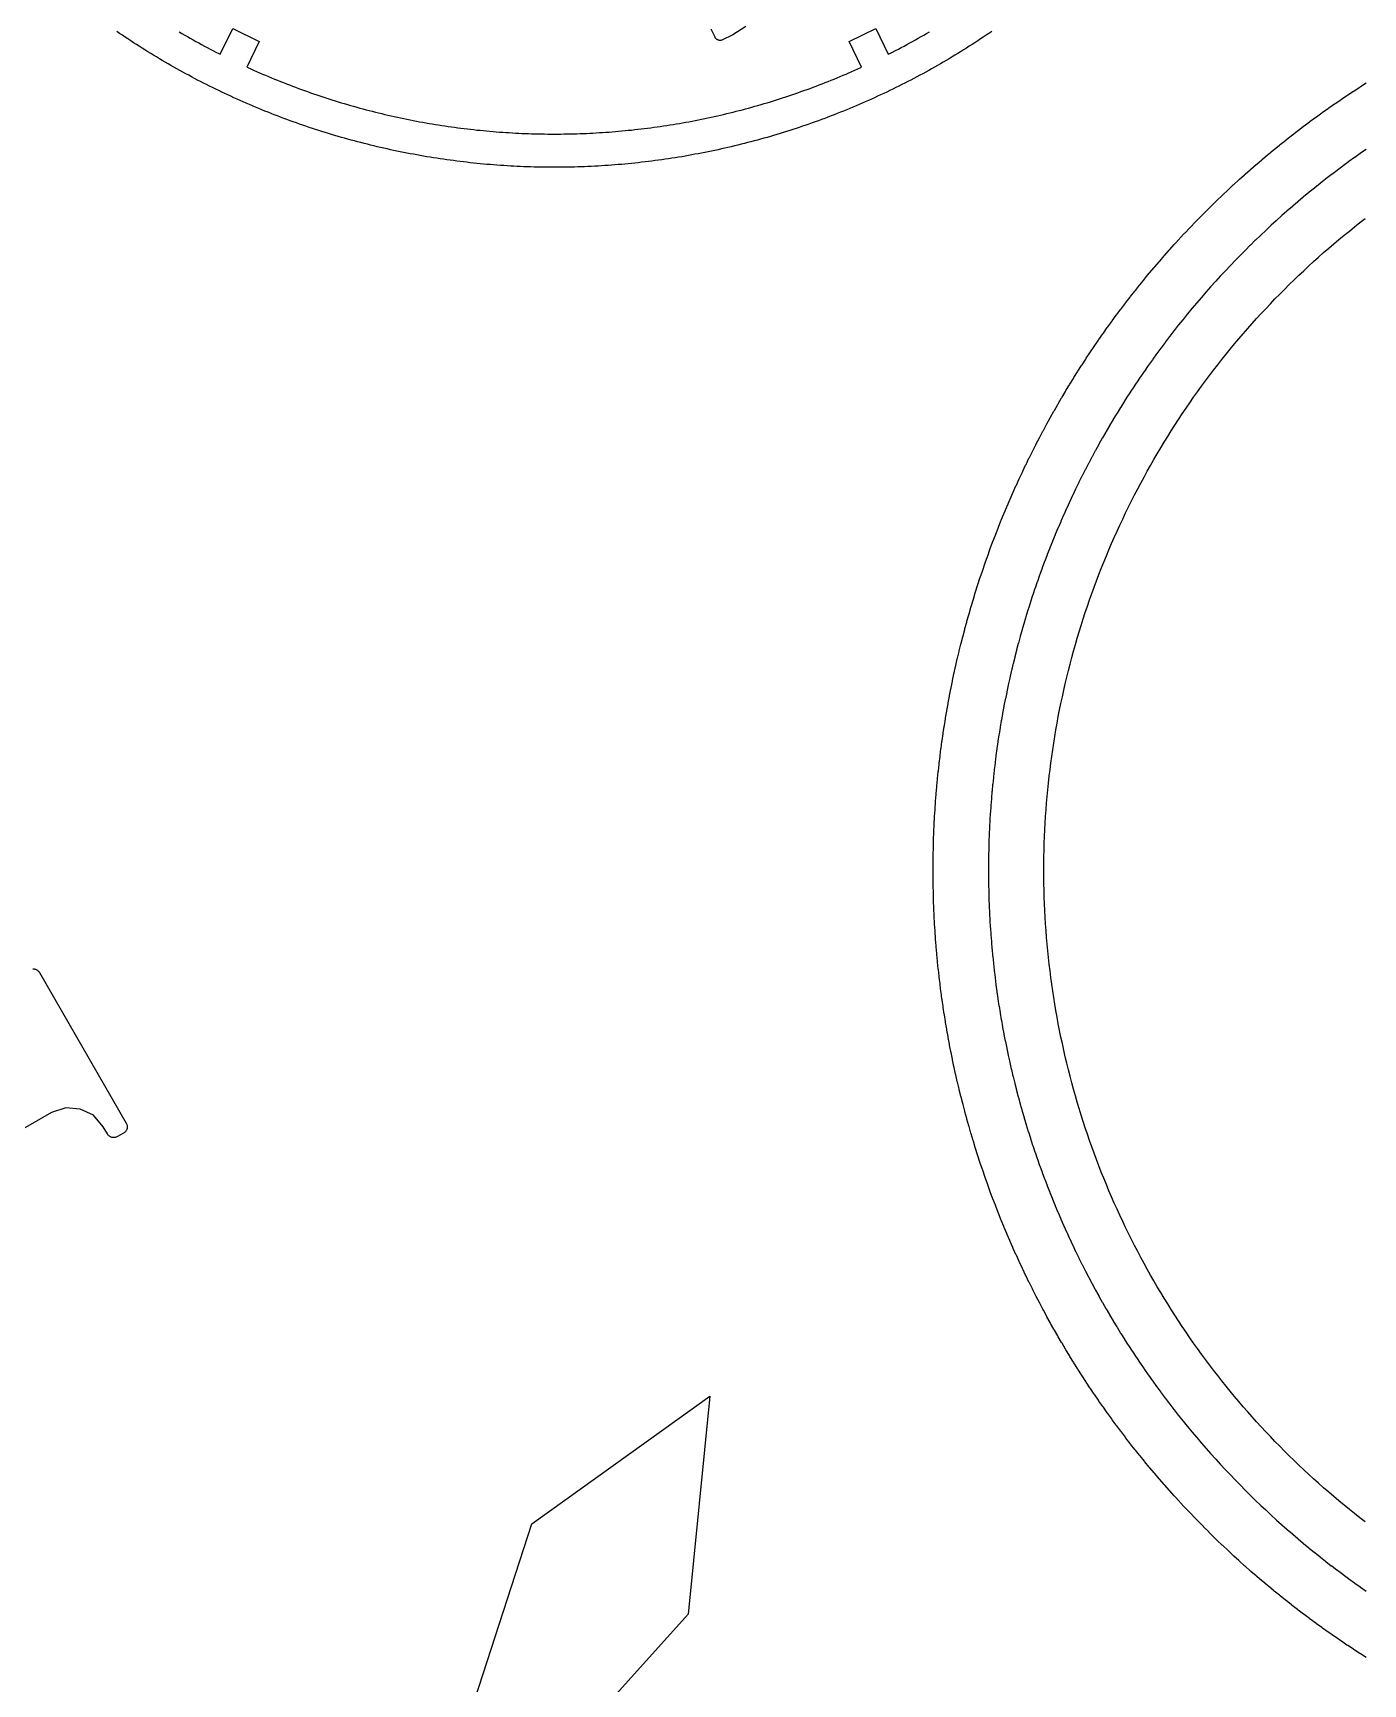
# Model space of a CAD drawing. Header units: millimetres. Extents: x -17.8 to 17.8, y -17.8 to 17.8.
# Drawn here: x -9.93 to -2.72, y -12.4 to -3.46 of the extents above; entities that cross this region are included whole.
import ezdxf

# ---------------------------------------------------------------- set-up
doc = ezdxf.new("R2010")
doc.units = ezdxf.units.MM
doc.layers.add('ALTIN', color=2, linetype='Continuous')
doc.layers.add('KESIM', color=1, linetype='Continuous')

msp = doc.modelspace()

# ---------------------------------------------------------------- linework, layer by layer
at = {"layer": 'ALTIN'}
for points in [[(-4.7324, -3.4481), (-4.7474, -3.4585), (-4.7625, -3.4687), (-4.7777, -3.4789), (-4.7929, -3.489), (-4.8081, -3.499), (-4.8234, -3.509), (-4.8388, -3.5189), (-4.8541, -3.5287), (-4.8696, -3.5385), (-4.885, -3.5482), (-4.9005, -3.5579), (-4.9161, -3.5674), (-4.9317, -3.577), (-4.9473, -3.5864), (-4.9629, -3.5958), (-4.9787, -3.6051), (-4.9944, -3.6143), (-5.0102, -3.6235), (-5.026, -3.6325), (-5.0419, -3.6416), (-5.0578, -3.6505), (-5.0738, -3.6594), (-5.0897, -3.6682), (-5.1058, -3.677), (-5.1218, -3.6856), (-5.1379, -3.6943), (-5.1541, -3.7028), (-5.1702, -3.7113), (-5.1865, -3.7196), (-5.2027, -3.728), (-5.219, -3.7362), (-5.2353, -3.7444), (-5.2517, -3.7525), (-5.2681, -3.7606), (-5.2845, -3.7685), (-5.3009, -3.7764), (-5.3174, -3.7842), (-5.334, -3.792), (-5.3505, -3.7997), (-5.3671, -3.8073), (-5.3838, -3.8148), (-5.4004, -3.8223), (-5.4171, -3.8297), (-5.4338, -3.837), (-5.4506, -3.8442), (-5.4674, -3.8514), (-5.4842, -3.8585), (-5.5011, -3.8655), (-5.5179, -3.8725), (-5.5348, -3.8793), (-5.5518, -3.8861), (-5.5688, -3.8929), (-5.5858, -3.8995), (-5.6028, -3.9061), (-5.6198, -3.9126), (-5.6369, -3.919), (-5.654, -3.9254), (-5.6712, -3.9317), (-5.6884, -3.9379), (-5.7056, -3.944), (-5.7228, -3.9501), (-5.74, -3.956), (-5.7573, -3.962), (-5.7746, -3.9678), (-5.7919, -3.9735), (-5.8093, -3.9792), (-5.8266, -3.9848), (-5.844, -3.9904), (-5.8615, -3.9958), (-5.8789, -4.0012), (-5.8964, -4.0065), (-5.9139, -4.0117), (-5.9314, -4.0168), (-5.9489, -4.0219), (-5.9665, -4.0269), (-5.9841, -4.0318), (-6.0017, -4.0367), (-6.0193, -4.0414), (-6.0369, -4.0461), (-6.0546, -4.0507), (-6.0723, -4.0553), (-6.09, -4.0597), (-6.1077, -4.0641), (-6.1255, -4.0684), (-6.1432, -4.0726), (-6.161, -4.0768), (-6.1788, -4.0808), (-6.1966, -4.0848), (-6.2144, -4.0887), (-6.2323, -4.0926), (-6.2502, -4.0963), (-6.268, -4.1), (-6.2859, -4.1036), (-6.3039, -4.1071), (-6.3218, -4.1106), (-6.3397, -4.1139), (-6.3577, -4.1172), (-6.3757, -4.1204), (-6.3936, -4.1236), (-6.4116, -4.1266), (-6.4297, -4.1296), (-6.4477, -4.1325), (-6.4657, -4.1353), (-6.4838, -4.138), (-6.5018, -4.1407), (-6.5199, -4.1433), (-6.538, -4.1458), (-6.5561, -4.1482), (-6.5742, -4.1505), (-6.5923, -4.1528), (-6.6104, -4.155), (-6.6286, -4.1571), (-6.6467, -4.1591), (-6.6649, -4.1611), (-6.683, -4.1629), (-6.7012, -4.1647), (-6.7194, -4.1664), (-6.7375, -4.1681), (-6.7557, -4.1696), (-6.7739, -4.1711), (-6.7921, -4.1725), (-6.8103, -4.1738), (-6.8286, -4.175), (-6.8468, -4.1762), (-6.865, -4.1773), (-6.8832, -4.1783), (-6.9015, -4.1792), (-6.9197, -4.18), (-6.9379, -4.1808), (-6.9562, -4.1815), (-6.9744, -4.182), (-6.9927, -4.1826), (-7.0109, -4.183), (-7.0292, -4.1834), (-7.0474, -4.1836), (-7.0657, -4.1838), (-7.0839, -4.184), (-7.1022, -4.184), (-7.1205, -4.184), (-7.1387, -4.1838), (-7.157, -4.1836), (-7.1752, -4.1834), (-7.1935, -4.183), (-7.2117, -4.1826), (-7.23, -4.182), (-7.2482, -4.1815), (-7.2665, -4.1808), (-7.2847, -4.18), (-7.3029, -4.1792), (-7.3212, -4.1783), (-7.3394, -4.1773), (-7.3576, -4.1762), (-7.3758, -4.175), (-7.3941, -4.1738), (-7.4123, -4.1725), (-7.4305, -4.1711), (-7.4487, -4.1696), (-7.4669, -4.1681), (-7.485, -4.1664), (-7.5032, -4.1647), (-7.5214, -4.1629), (-7.5395, -4.1611), (-7.5577, -4.1591), (-7.5758, -4.1571), (-7.594, -4.155), (-7.6121, -4.1528), (-7.6302, -4.1505), (-7.6483, -4.1482), (-7.6664, -4.1458), (-7.6845, -4.1433), (-7.7026, -4.1407), (-7.7206, -4.138), (-7.7387, -4.1353), (-7.7567, -4.1325), (-7.7747, -4.1296), (-7.7928, -4.1266), (-7.8108, -4.1236), (-7.8287, -4.1204), (-7.8467, -4.1172), (-7.8647, -4.1139), (-7.8826, -4.1106), (-7.9005, -4.1071), (-7.9185, -4.1036), (-7.9364, -4.1), (-7.9542, -4.0963), (-7.9721, -4.0926), (-7.99, -4.0887), (-8.0078, -4.0848), (-8.0256, -4.0808), (-8.0434, -4.0768), (-8.0612, -4.0726), (-8.0789, -4.0684), (-8.0967, -4.0641), (-8.1144, -4.0597), (-8.1321, -4.0553), (-8.1498, -4.0507), (-8.1675, -4.0461), (-8.1851, -4.0414), (-8.2027, -4.0367), (-8.2203, -4.0318), (-8.2379, -4.0269), (-8.2555, -4.0219), (-8.273, -4.0168), (-8.2905, -4.0117), (-8.308, -4.0065), (-8.3255, -4.0012), (-8.3429, -3.9958), (-8.3604, -3.9904), (-8.3778, -3.9848), (-8.3951, -3.9792), (-8.4125, -3.9735), (-8.4298, -3.9678), (-8.4471, -3.962), (-8.4644, -3.956), (-8.4816, -3.9501), (-8.4988, -3.944), (-8.516, -3.9379), (-8.5332, -3.9317), (-8.5504, -3.9254), (-8.5675, -3.919), (-8.5846, -3.9126), (-8.6016, -3.9061), (-8.6186, -3.8995), (-8.6356, -3.8929), (-8.6526, -3.8861), (-8.6696, -3.8793), (-8.6865, -3.8725), (-8.7033, -3.8655), (-8.7202, -3.8585), (-8.737, -3.8514), (-8.7538, -3.8442), (-8.7706, -3.837), (-8.7873, -3.8297), (-8.804, -3.8223), (-8.8206, -3.8148), (-8.8373, -3.8073), (-8.8539, -3.7997), (-8.8704, -3.792), (-8.887, -3.7842), (-8.9035, -3.7764), (-8.9199, -3.7685), (-8.9363, -3.7606), (-8.9527, -3.7525), (-8.9691, -3.7444), (-8.9854, -3.7362), (-9.0017, -3.728), (-9.0179, -3.7196), (-9.0342, -3.7113), (-9.0503, -3.7028), (-9.0665, -3.6943), (-9.0826, -3.6856), (-9.0986, -3.677), (-9.1147, -3.6682), (-9.1306, -3.6594), (-9.1466, -3.6505), (-9.1625, -3.6416), (-9.1784, -3.6325), (-9.1942, -3.6235), (-9.21, -3.6143), (-9.2257, -3.6051), (-9.2415, -3.5958), (-9.2571, -3.5864), (-9.2727, -3.577), (-9.2883, -3.5674), (-9.3039, -3.5579), (-9.3194, -3.5482), (-9.3348, -3.5385), (-9.3503, -3.5287), (-9.3656, -3.5189), (-9.381, -3.509), (-9.3963, -3.499), (-9.4115, -3.489), (-9.4267, -3.4789), (-9.4419, -3.4687), (-9.457, -3.4585), (-9.472, -3.4481)], [(-9.1344, -3.45), (-9.1193, -3.4588), (-9.1042, -3.4676), (-9.0891, -3.4763), (-9.0739, -3.4849), (-9.0586, -3.4935), (-9.0434, -3.502), (-9.0281, -3.5104), (-9.0127, -3.5188), (-8.9974, -3.5271), (-8.982, -3.5353), (-8.9665, -3.5435), (-8.951, -3.5516), (-8.9355, -3.5596), (-8.92, -3.5676), (-8.9112, -3.572), (-8.844, -3.4325), (-8.6999, -3.502), (-8.767, -3.6415), (-8.7626, -3.6435), (-8.7467, -3.6507), (-8.7308, -3.6578), (-8.7148, -3.6649), (-8.6988, -3.6719), (-8.6828, -3.6788), (-8.6667, -3.6857), (-8.6506, -3.6925), (-8.6345, -3.6992), (-8.6183, -3.7059), (-8.6021, -3.7124), (-8.5859, -3.719), (-8.5697, -3.7254), (-8.5534, -3.7318), (-8.5371, -3.7381), (-8.5208, -3.7443), (-8.5044, -3.7504), (-8.4881, -3.7565), (-8.4716, -3.7625), (-8.4552, -3.7685), (-8.4388, -3.7743), (-8.4223, -3.7801), (-8.4058, -3.7859), (-8.3892, -3.7915), (-8.3727, -3.7971), (-8.3561, -3.8026), (-8.3395, -3.808), (-8.3229, -3.8134), (-8.3062, -3.8187), (-8.2896, -3.8239), (-8.2729, -3.829), (-8.2561, -3.8341), (-8.2394, -3.8391), (-8.2226, -3.844), (-8.2059, -3.8489), (-8.189, -3.8537), (-8.1722, -3.8584), (-8.1554, -3.863), (-8.1385, -3.8676), (-8.1216, -3.8721), (-8.1047, -3.8765), (-8.0878, -3.8808), (-8.0709, -3.8851), (-8.0539, -3.8893), (-8.0369, -3.8934), (-8.0199, -3.8974), (-8.0029, -3.9014), (-7.9859, -3.9053), (-7.9688, -3.9091), (-7.9518, -3.9128), (-7.9347, -3.9165), (-7.9176, -3.9201), (-7.9005, -3.9236), (-7.8833, -3.9271), (-7.8662, -3.9304), (-7.849, -3.9337), (-7.8319, -3.937), (-7.8147, -3.9401), (-7.7975, -3.9432), (-7.7803, -3.9462), (-7.7631, -3.9491), (-7.7458, -3.9519), (-7.7286, -3.9547), (-7.7113, -3.9574), (-7.694, -3.96), (-7.6767, -3.9626), (-7.6594, -3.965), (-7.6421, -3.9674), (-7.6248, -3.9697), (-7.6075, -3.972), (-7.5902, -3.9742), (-7.5728, -3.9762), (-7.5555, -3.9783), (-7.5381, -3.9802), (-7.5207, -3.9821), (-7.5034, -3.9839), (-7.486, -3.9856), (-7.4686, -3.9872), (-7.4512, -3.9888), (-7.4338, -3.9902), (-7.4164, -3.9917), (-7.3989, -3.993), (-7.3815, -3.9942), (-7.3641, -3.9954), (-7.3466, -3.9965), (-7.3292, -3.9976), (-7.3118, -3.9985), (-7.2943, -3.9994), (-7.2769, -4.0002), (-7.2594, -4.0009), (-7.2419, -4.0016), (-7.2245, -4.0021), (-7.207, -4.0026), (-7.1895, -4.003), (-7.1721, -4.0034), (-7.1546, -4.0037), (-7.1371, -4.0038), (-7.1197, -4.004), (-7.1022, -4.004), (-7.0847, -4.004), (-7.0673, -4.0038), (-7.0498, -4.0037), (-7.0323, -4.0034), (-7.0149, -4.003), (-6.9974, -4.0026), (-6.9799, -4.0021), (-6.9625, -4.0016), (-6.945, -4.0009), (-6.9275, -4.0002), (-6.9101, -3.9994), (-6.8926, -3.9985), (-6.8752, -3.9976), (-6.8578, -3.9965), (-6.8403, -3.9954), (-6.8229, -3.9942), (-6.8055, -3.993), (-6.788, -3.9917), (-6.7706, -3.9902), (-6.7532, -3.9888), (-6.7358, -3.9872), (-6.7184, -3.9856), (-6.701, -3.9839), (-6.6837, -3.9821), (-6.6663, -3.9802), (-6.6489, -3.9783), (-6.6316, -3.9762), (-6.6142, -3.9742), (-6.5969, -3.972), (-6.5796, -3.9697), (-6.5623, -3.9674), (-6.545, -3.965), (-6.5277, -3.9626), (-6.5104, -3.96), (-6.4931, -3.9574), (-6.4758, -3.9547), (-6.4586, -3.9519), (-6.4413, -3.9491), (-6.4241, -3.9462), (-6.4069, -3.9432), (-6.3897, -3.9401), (-6.3725, -3.937), (-6.3554, -3.9337), (-6.3382, -3.9304), (-6.3211, -3.9271), (-6.3039, -3.9236), (-6.2868, -3.9201), (-6.2697, -3.9165), (-6.2526, -3.9128), (-6.2356, -3.9091), (-6.2185, -3.9053), (-6.2015, -3.9014), (-6.1845, -3.8974), (-6.1675, -3.8934), (-6.1505, -3.8893), (-6.1335, -3.8851), (-6.1166, -3.8808), (-6.0997, -3.8765), (-6.0828, -3.8721), (-6.0659, -3.8676), (-6.049, -3.863), (-6.0322, -3.8584), (-6.0154, -3.8537), (-5.9985, -3.8489), (-5.9818, -3.844), (-5.965, -3.8391), (-5.9483, -3.8341), (-5.9315, -3.829), (-5.9148, -3.8239), (-5.8982, -3.8187), (-5.8815, -3.8134), (-5.8649, -3.808), (-5.8483, -3.8026), (-5.8317, -3.7971), (-5.8152, -3.7915), (-5.7986, -3.7859), (-5.7821, -3.7801), (-5.7656, -3.7743), (-5.7492, -3.7685), (-5.7328, -3.7625), (-5.7163, -3.7565), (-5.7, -3.7504), (-5.6836, -3.7443), (-5.6673, -3.7381), (-5.651, -3.7318), (-5.6347, -3.7254), (-5.6185, -3.719), (-5.6023, -3.7124), (-5.5861, -3.7059), (-5.5699, -3.6992), (-5.5538, -3.6925), (-5.5377, -3.6857), (-5.5216, -3.6788), (-5.5056, -3.6719), (-5.4896, -3.6649), (-5.4736, -3.6578), (-5.4577, -3.6507), (-5.4418, -3.6435), (-5.4374, -3.6415), (-5.5045, -3.502), (-5.3604, -3.4325), (-5.2932, -3.572), (-5.2844, -3.5676), (-5.2689, -3.5596), (-5.2534, -3.5516), (-5.2379, -3.5435), (-5.2224, -3.5353), (-5.207, -3.5271), (-5.1917, -3.5188), (-5.1763, -3.5104), (-5.161, -3.502), (-5.1458, -3.4935), (-5.1305, -3.4849), (-5.1153, -3.4763), (-5.1002, -3.4676), (-5.0851, -3.4588), (-5.07, -3.45)], [(-6.0639, -3.4206), (-6.1355, -3.4667), (-6.1388, -3.4685), (-6.1912, -3.4938), (-6.1939, -3.4949), (-6.1967, -3.4958), (-6.1996, -3.4964), (-6.2025, -3.4967), (-6.2055, -3.4967), (-6.2084, -3.4964), (-6.2113, -3.4959), (-6.2141, -3.4951), (-6.2168, -3.4939), (-6.2194, -3.4926), (-6.2219, -3.491), (-6.2242, -3.4891), (-6.2263, -3.487), (-6.2282, -3.4848), (-6.2298, -3.4823), (-6.2312, -3.4798), (-6.2527, -3.4351)], [(-2.7038, -12.2574), (-2.7345, -12.2378), (-2.7386, -12.2351), (-2.7691, -12.2153), (-2.7732, -12.2126), (-2.8036, -12.1925), (-2.8077, -12.1898), (-2.8379, -12.1694), (-2.8419, -12.1666), (-2.8719, -12.146), (-2.876, -12.1433), (-2.9058, -12.1224), (-2.9098, -12.1196), (-2.9395, -12.0985), (-2.9435, -12.0956), (-2.973, -12.0743), (-2.977, -12.0714), (-3.0063, -12.0499), (-3.0102, -12.0469), (-3.0394, -12.0251), (-3.0433, -12.0222), (-3.0723, -12.0001), (-3.0762, -11.9971), (-3.105, -11.9749), (-3.1089, -11.9718), (-3.1375, -11.9493), (-3.1413, -11.9463), (-3.1697, -11.9235), (-3.1735, -11.9204), (-3.2018, -11.8975), (-3.2056, -11.8943), (-3.2336, -11.8711), (-3.2374, -11.868), (-3.2653, -11.8445), (-3.269, -11.8414), (-3.2967, -11.8177), (-3.3004, -11.8145), (-3.3278, -11.7906), (-3.3315, -11.7874), (-3.3588, -11.7633), (-3.3625, -11.76), (-3.3896, -11.7356), (-3.3932, -11.7324), (-3.4201, -11.7078), (-3.4237, -11.7045), (-3.4503, -11.6797), (-3.4539, -11.6763), (-3.4804, -11.6513), (-3.484, -11.648), (-3.5102, -11.6227), (-3.5137, -11.6193), (-3.5398, -11.5939), (-3.5433, -11.5905), (-3.5692, -11.5648), (-3.5726, -11.5614), (-3.5983, -11.5355), (-3.6017, -11.532), (-3.6271, -11.5059), (-3.6305, -11.5024), (-3.6558, -11.4762), (-3.6591, -11.4726), (-3.6841, -11.4461), (-3.6875, -11.4425), (-3.7123, -11.4159), (-3.7156, -11.4123), (-3.7402, -11.3854), (-3.7434, -11.3818), (-3.7678, -11.3547), (-3.7711, -11.351), (-3.7952, -11.3237), (-3.7984, -11.32), (-3.8223, -11.2926), (-3.8255, -11.2889), (-3.8492, -11.2612), (-3.8523, -11.2575), (-3.8758, -11.2296), (-3.8789, -11.2258), (-3.9021, -11.1978), (-3.9053, -11.194), (-3.9282, -11.1657), (-3.9313, -11.1619), (-3.9541, -11.1335), (-3.9571, -11.1297), (-3.9796, -11.1011), (-3.9827, -11.0972), (-4.0049, -11.0684), (-4.0079, -11.0645), (-4.03, -11.0355), (-4.0329, -11.0316), (-4.0547, -11.0024), (-4.0577, -10.9985), (-4.0792, -10.9692), (-4.0821, -10.9652), (-4.1034, -10.9357), (-4.1063, -10.9317), (-4.1274, -10.902), (-4.1302, -10.898), (-4.1511, -10.8682), (-4.1538, -10.8641), (-4.1744, -10.8341), (-4.1772, -10.8301), (-4.1976, -10.7999), (-4.2003, -10.7958), (-4.2204, -10.7654), (-4.2231, -10.7613), (-4.2429, -10.7308), (-4.2456, -10.7267), (-4.2652, -10.696), (-4.2678, -10.6919), (-4.2872, -10.661), (-4.2898, -10.6569), (-4.3089, -10.6259), (-4.3114, -10.6217), (-4.3303, -10.5905), (-4.3328, -10.5863), (-4.3514, -10.555), (-4.3539, -10.5508), (-4.3722, -10.5193), (-4.3747, -10.5151), (-4.3927, -10.4835), (-4.3951, -10.4792), (-4.413, -10.4474), (-4.4153, -10.4432), (-4.4329, -10.4113), (-4.4352, -10.407), (-4.4525, -10.3749), (-4.4549, -10.3706), (-4.4719, -10.3384), (-4.4742, -10.3341), (-4.4909, -10.3017), (-4.4932, -10.2974), (-4.5097, -10.2649), (-4.5119, -10.2605), (-4.5281, -10.228), (-4.5303, -10.2236), (-4.5463, -10.1908), (-4.5484, -10.1864), (-4.5641, -10.1536), (-4.5662, -10.1491), (-4.5816, -10.1162), (-4.5837, -10.1117), (-4.5988, -10.0786), (-4.6009, -10.0741), (-4.6158, -10.0409), (-4.6177, -10.0364), (-4.6324, -10.0031), (-4.6343, -9.9986), (-4.6487, -9.9651), (-4.6506, -9.9606), (-4.6646, -9.927), (-4.6665, -9.9225), (-4.6803, -9.8888), (-4.6822, -9.8842), (-4.6957, -9.8504), (-4.6975, -9.8459), (-4.7107, -9.812), (-4.7125, -9.8074), (-4.7255, -9.7734), (-4.7272, -9.7688), (-4.7399, -9.7346), (-4.7416, -9.73), (-4.754, -9.6958), (-4.7556, -9.6912), (-4.7677, -9.6569), (-4.7694, -9.6522), (-4.7812, -9.6178), (-4.7828, -9.6131), (-4.7943, -9.5786), (-4.7959, -9.574), (-4.8072, -9.5393), (-4.8087, -9.5347), (-4.8197, -9.5), (-4.8211, -9.4953), (-4.8318, -9.4605), (-4.8333, -9.4558), (-4.8437, -9.4209), (-4.8451, -9.4162), (-4.8552, -9.3812), (-4.8566, -9.3765), (-4.8664, -9.3415), (-4.8677, -9.3367), (-4.8773, -9.3016), (-4.8786, -9.2969), (-4.8878, -9.2617), (-4.8891, -9.2569), (-4.8981, -9.2216), (-4.8992, -9.2169), (-4.908, -9.1815), (-4.9091, -9.1767), (-4.9175, -9.1413), (-4.9186, -9.1365), (-4.9268, -9.1011), (-4.9278, -9.0963), (-4.9357, -9.0607), (-4.9367, -9.0559), (-4.9442, -9.0203), (-4.9452, -9.0155), (-4.9525, -8.9798), (-4.9534, -8.975), (-4.9604, -8.9393), (-4.9613, -8.9344), (-4.968, -8.8986), (-4.9689, -8.8938), (-4.9752, -8.858), (-4.9761, -8.8531), (-4.9821, -8.8172), (-4.9829, -8.8124), (-4.9887, -8.7765), (-4.9895, -8.7716), (-4.995, -8.7356), (-4.9957, -8.7308), (-5.0009, -8.6947), (-5.0016, -8.6899), (-5.0065, -8.6538), (-5.0071, -8.6489), (-5.0117, -8.6128), (-5.0123, -8.6079), (-5.0166, -8.5718), (-5.0172, -8.5669), (-5.0212, -8.5307), (-5.0217, -8.5258), (-5.0254, -8.4896), (-5.0259, -8.4847), (-5.0293, -8.4485), (-5.0298, -8.4436), (-5.0329, -8.4073), (-5.0333, -8.4024), (-5.0361, -8.3661), (-5.0365, -8.3613), (-5.039, -8.3249), (-5.0393, -8.32), (-5.0416, -8.2837), (-5.0419, -8.2788), (-5.0438, -8.2424), (-5.044, -8.2375), (-5.0457, -8.2012), (-5.0459, -8.1963), (-5.0472, -8.1599), (-5.0474, -8.155), (-5.0484, -8.1186), (-5.0485, -8.1137), (-5.0493, -8.0773), (-5.0494, -8.0724), (-5.0498, -8.036), (-5.0498, -8.0311), (-5.05, -7.9947), (-5.05, -7.9897), (-5.0498, -7.9533), (-5.0498, -7.9484), (-5.0494, -7.912), (-5.0493, -7.9071), (-5.0485, -7.8707), (-5.0484, -7.8658), (-5.0474, -7.8294), (-5.0472, -7.8245), (-5.0459, -7.7881), (-5.0457, -7.7832), (-5.044, -7.7469), (-5.0438, -7.742), (-5.0419, -7.7056), (-5.0416, -7.7007), (-5.0393, -7.6644), (-5.039, -7.6595), (-5.0365, -7.6231), (-5.0361, -7.6183), (-5.0333, -7.582), (-5.0329, -7.5771), (-5.0298, -7.5408), (-5.0293, -7.5359), (-5.0259, -7.4997), (-5.0254, -7.4948), (-5.0217, -7.4586), (-5.0212, -7.4537), (-5.0172, -7.4175), (-5.0166, -7.4126), (-5.0123, -7.3765), (-5.0117, -7.3716), (-5.0071, -7.3355), (-5.0065, -7.3306), (-5.0016, -7.2945), (-5.0009, -7.2897), (-4.9957, -7.2536), (-4.995, -7.2488), (-4.9895, -7.2128), (-4.9887, -7.2079), (-4.9829, -7.172), (-4.9821, -7.1672), (-4.9761, -7.1313), (-4.9752, -7.1264), (-4.9689, -7.0906), (-4.968, -7.0858), (-4.9613, -7.05), (-4.9604, -7.0451), (-4.9534, -7.0094), (-4.9525, -7.0046), (-4.9452, -6.9689), (-4.9442, -6.9641), (-4.9367, -6.9285), (-4.9357, -6.9237), (-4.9278, -6.8881), (-4.9268, -6.8833), (-4.9186, -6.8479), (-4.9175, -6.8431), (-4.9091, -6.8077), (-4.908, -6.8029), (-4.8992, -6.7675), (-4.8981, -6.7628), (-4.8891, -6.7275), (-4.8878, -6.7227), (-4.8786, -6.6875), (-4.8773, -6.6828), (-4.8677, -6.6477), (-4.8664, -6.6429), (-4.8566, -6.6079), (-4.8552, -6.6032), (-4.8451, -6.5682), (-4.8437, -6.5635), (-4.8333, -6.5286), (-4.8318, -6.5239), (-4.8211, -6.4891), (-4.8197, -6.4844), (-4.8087, -6.4497), (-4.8072, -6.4451), (-4.7959, -6.4104), (-4.7943, -6.4058), (-4.7828, -6.3713), (-4.7812, -6.3666), (-4.7694, -6.3322), (-4.7677, -6.3275), (-4.7556, -6.2932), (-4.754, -6.2886), (-4.7416, -6.2544), (-4.7399, -6.2498), (-4.7272, -6.2156), (-4.7255, -6.211), (-4.7125, -6.177), (-4.7107, -6.1724), (-4.6975, -6.1385), (-4.6957, -6.134), (-4.6822, -6.1002), (-4.6803, -6.0956), (-4.6665, -6.0619), (-4.6646, -6.0574), (-4.6506, -6.0238), (-4.6487, -6.0193), (-4.6343, -5.9858), (-4.6324, -5.9813), (-4.6177, -5.948), (-4.6158, -5.9435), (-4.6009, -5.9103), (-4.5988, -5.9058), (-4.5837, -5.8727), (-4.5816, -5.8682), (-4.5662, -5.8353), (-4.5641, -5.8308), (-4.5484, -5.798), (-4.5463, -5.7936), (-4.5303, -5.7608), (-4.5281, -5.7564), (-4.5119, -5.7239), (-4.5097, -5.7195), (-4.4932, -5.687), (-4.4909, -5.6827), (-4.4742, -5.6503), (-4.4719, -5.646), (-4.4549, -5.6138), (-4.4525, -5.6095), (-4.4352, -5.5774), (-4.4329, -5.5731), (-4.4153, -5.5412), (-4.413, -5.537), (-4.3951, -5.5052), (-4.3927, -5.5009), (-4.3747, -5.4693), (-4.3722, -5.4651), (-4.3539, -5.4336), (-4.3514, -5.4294), (-4.3328, -5.3981), (-4.3303, -5.3939), (-4.3114, -5.3627), (-4.3089, -5.3585), (-4.2898, -5.3275), (-4.2872, -5.3234), (-4.2678, -5.2925), (-4.2652, -5.2884), (-4.2456, -5.2577), (-4.2429, -5.2536), (-4.2231, -5.2231), (-4.2204, -5.219), (-4.2003, -5.1886), (-4.1976, -5.1845), (-4.1772, -5.1543), (-4.1744, -5.1503), (-4.1538, -5.1203), (-4.1511, -5.1162), (-4.1302, -5.0864), (-4.1274, -5.0824), (-4.1063, -5.0527), (-4.1034, -5.0487), (-4.0821, -5.0192), (-4.0792, -5.0152), (-4.0577, -4.9859), (-4.0547, -4.982), (-4.0329, -4.9528), (-4.03, -4.9489), (-4.0079, -4.9199), (-4.0049, -4.916), (-3.9827, -4.8872), (-3.9796, -4.8833), (-3.9571, -4.8547), (-3.9541, -4.8509), (-3.9313, -4.8225), (-3.9282, -4.8187), (-3.9053, -4.7904), (-3.9021, -4.7866), (-3.8789, -4.7586), (-3.8758, -4.7548), (-3.8523, -4.7269), (-3.8492, -4.7232), (-3.8255, -4.6955), (-3.8223, -4.6918), (-3.7984, -4.6644), (-3.7952, -4.6607), (-3.7711, -4.6334), (-3.7678, -4.6297), (-3.7434, -4.6026), (-3.7402, -4.599), (-3.7156, -4.5721), (-3.7123, -4.5685), (-3.6875, -4.5419), (-3.6841, -4.5383), (-3.6591, -4.5118), (-3.6558, -4.5082), (-3.6305, -4.482), (-3.6271, -4.4785), (-3.6017, -4.4524), (-3.5983, -4.4489), (-3.5726, -4.423), (-3.5692, -4.4196), (-3.5433, -4.3939), (-3.5398, -4.3905), (-3.5137, -4.3651), (-3.5102, -4.3617), (-3.484, -4.3364), (-3.4804, -4.3331), (-3.4539, -4.3081), (-3.4503, -4.3047), (-3.4237, -4.2799), (-3.4201, -4.2766), (-3.3932, -4.252), (-3.3896, -4.2488), (-3.3625, -4.2244), (-3.3588, -4.2211), (-3.3315, -4.197), (-3.3278, -4.1938), (-3.3004, -4.1699), (-3.2967, -4.1667), (-3.269, -4.143), (-3.2653, -4.1399), (-3.2374, -4.1164), (-3.2336, -4.1133), (-3.2056, -4.0901), (-3.2018, -4.0869), (-3.1735, -4.064), (-3.1697, -4.0609), (-3.1413, -4.0381), (-3.1375, -4.0351), (-3.1089, -4.0126), (-3.105, -4.0095), (-3.0762, -3.9873), (-3.0723, -3.9843), (-3.0433, -3.9622), (-3.0394, -3.9593), (-3.0102, -3.9375), (-3.0063, -3.9345), (-2.977, -3.913), (-2.973, -3.9101), (-2.9435, -3.8888), (-2.9395, -3.8859), (-2.9098, -3.8648), (-2.9058, -3.862), (-2.876, -3.8411), (-2.8719, -3.8384), (-2.8419, -3.8178), (-2.8379, -3.815), (-2.8077, -3.7946), (-2.8036, -3.7919), (-2.7732, -3.7718), (-2.7691, -3.7691), (-2.7386, -3.7493), (-2.7345, -3.7466), (-2.7038, -3.727)], [(-2.7042, -4.0871), (-2.7341, -4.108), (-2.7361, -4.1094), (-2.7658, -4.1305), (-2.7678, -4.1319), (-2.7973, -4.1532), (-2.7993, -4.1547), (-2.8286, -4.1762), (-2.8306, -4.1777), (-2.8597, -4.1995), (-2.8617, -4.201), (-2.8906, -4.223), (-2.8926, -4.2245), (-2.9214, -4.2468), (-2.9233, -4.2483), (-2.9519, -4.2708), (-2.9538, -4.2724), (-2.9823, -4.2951), (-2.9842, -4.2966), (-3.0124, -4.3196), (-3.0143, -4.3212), (-3.0424, -4.3444), (-3.0442, -4.346), (-3.0721, -4.3694), (-3.074, -4.371), (-3.1016, -4.3947), (-3.1035, -4.3963), (-3.131, -4.4202), (-3.1328, -4.4218), (-3.1601, -4.4459), (-3.1619, -4.4475), (-3.189, -4.4719), (-3.1908, -4.4735), (-3.2177, -4.4981), (-3.2195, -4.4997), (-3.2462, -4.5245), (-3.248, -4.5262), (-3.2744, -4.5512), (-3.2762, -4.5529), (-3.3025, -4.5781), (-3.3042, -4.5798), (-3.3303, -4.6052), (-3.332, -4.6069), (-3.3579, -4.6326), (-3.3596, -4.6343), (-3.3853, -4.6602), (-3.387, -4.6619), (-3.4124, -4.688), (-3.4141, -4.6897), (-3.4393, -4.716), (-3.441, -4.7178), (-3.466, -4.7442), (-3.4677, -4.746), (-3.4925, -4.7727), (-3.4941, -4.7745), (-3.5187, -4.8014), (-3.5203, -4.8032), (-3.5447, -4.8303), (-3.5463, -4.8321), (-3.5704, -4.8594), (-3.572, -4.8612), (-3.5959, -4.8887), (-3.5975, -4.8906), (-3.6212, -4.9182), (-3.6228, -4.9201), (-3.6462, -4.948), (-3.6478, -4.9498), (-3.671, -4.9779), (-3.6726, -4.9798), (-3.6956, -5.008), (-3.6971, -5.0099), (-3.7198, -5.0384), (-3.7214, -5.0403), (-3.7439, -5.0689), (-3.7454, -5.0708), (-3.7677, -5.0996), (-3.7692, -5.1016), (-3.7912, -5.1305), (-3.7927, -5.1325), (-3.8145, -5.1616), (-3.816, -5.1636), (-3.8375, -5.1929), (-3.839, -5.1949), (-3.8603, -5.2244), (-3.8617, -5.2264), (-3.8828, -5.2561), (-3.8842, -5.2581), (-3.9051, -5.288), (-3.9065, -5.29), (-3.9271, -5.32), (-3.9284, -5.322), (-3.9488, -5.3522), (-3.9502, -5.3543), (-3.9703, -5.3846), (-3.9716, -5.3867), (-3.9915, -5.4172), (-3.9928, -5.4192), (-4.0124, -5.4499), (-4.0137, -5.452), (-4.0331, -5.4828), (-4.0344, -5.4849), (-4.0535, -5.5159), (-4.0547, -5.518), (-4.0736, -5.5492), (-4.0748, -5.5513), (-4.0934, -5.5826), (-4.0947, -5.5847), (-4.113, -5.6161), (-4.1142, -5.6183), (-4.1323, -5.6499), (-4.1335, -5.652), (-4.1513, -5.6838), (-4.1525, -5.6859), (-4.1701, -5.7178), (-4.1713, -5.7199), (-4.1885, -5.752), (-4.1897, -5.7541), (-4.2067, -5.7863), (-4.2079, -5.7885), (-4.2246, -5.8208), (-4.2258, -5.823), (-4.2423, -5.8555), (-4.2434, -5.8576), (-4.2596, -5.8902), (-4.2607, -5.8924), (-4.2767, -5.9251), (-4.2777, -5.9274), (-4.2934, -5.9602), (-4.2945, -5.9624), (-4.3099, -5.9954), (-4.3109, -5.9976), (-4.3261, -6.0307), (-4.3271, -6.033), (-4.342, -6.0662), (-4.343, -6.0684), (-4.3576, -6.1018), (-4.3586, -6.104), (-4.3729, -6.1375), (-4.3739, -6.1397), (-4.388, -6.1733), (-4.3889, -6.1756), (-4.4027, -6.2093), (-4.4036, -6.2116), (-4.4171, -6.2454), (-4.418, -6.2476), (-4.4313, -6.2816), (-4.4322, -6.2838), (-4.4451, -6.3179), (-4.446, -6.3202), (-4.4587, -6.3543), (-4.4595, -6.3566), (-4.4719, -6.3908), (-4.4727, -6.3931), (-4.4849, -6.4275), (-4.4857, -6.4298), (-4.4975, -6.4642), (-4.4983, -6.4665), (-4.5099, -6.501), (-4.5106, -6.5034), (-4.5219, -6.538), (-4.5227, -6.5403), (-4.5337, -6.575), (-4.5344, -6.5774), (-4.5451, -6.6122), (-4.5458, -6.6145), (-4.5562, -6.6494), (-4.5569, -6.6518), (-4.5671, -6.6867), (-4.5678, -6.6891), (-4.5776, -6.7241), (-4.5783, -6.7265), (-4.5878, -6.7616), (-4.5885, -6.764), (-4.5977, -6.7992), (-4.5984, -6.8016), (-4.6073, -6.8369), (-4.6079, -6.8392), (-4.6166, -6.8746), (-4.6172, -6.877), (-4.6256, -6.9124), (-4.6262, -6.9148), (-4.6343, -6.9503), (-4.6349, -6.9527), (-4.6427, -6.9882), (-4.6432, -6.9906), (-4.6507, -7.0262), (-4.6512, -7.0286), (-4.6585, -7.0643), (-4.659, -7.0667), (-4.6659, -7.1025), (-4.6664, -7.1049), (-4.673, -7.1407), (-4.6735, -7.1431), (-4.6799, -7.1789), (-4.6803, -7.1813), (-4.6864, -7.2172), (-4.6868, -7.2197), (-4.6925, -7.2556), (-4.6929, -7.258), (-4.6984, -7.294), (-4.6988, -7.2964), (-4.704, -7.3325), (-4.7043, -7.3349), (-4.7092, -7.371), (-4.7095, -7.3734), (-4.7141, -7.4095), (-4.7144, -7.412), (-4.7187, -7.4481), (-4.719, -7.4506), (-4.723, -7.4867), (-4.7233, -7.4892), (-4.727, -7.5254), (-4.7272, -7.5278), (-4.7307, -7.5641), (-4.7309, -7.5665), (-4.734, -7.6028), (-4.7342, -7.6052), (-4.737, -7.6415), (-4.7372, -7.644), (-4.7397, -7.6803), (-4.7399, -7.6828), (-4.7421, -7.7191), (-4.7423, -7.7215), (-4.7442, -7.7579), (-4.7443, -7.7604), (-4.746, -7.7967), (-4.7461, -7.7992), (-4.7474, -7.8356), (-4.7475, -7.838), (-4.7485, -7.8744), (-4.7486, -7.8769), (-4.7493, -7.9133), (-4.7494, -7.9157), (-4.7498, -7.9521), (-4.7498, -7.9546), (-4.75, -7.991), (-4.75, -7.9934), (-4.7498, -8.0298), (-4.7498, -8.0323), (-4.7494, -8.0687), (-4.7493, -8.0711), (-4.7486, -8.1075), (-4.7485, -8.11), (-4.7475, -8.1464), (-4.7474, -8.1488), (-4.7461, -8.1852), (-4.746, -8.1877), (-4.7443, -8.224), (-4.7442, -8.2265), (-4.7423, -8.2629), (-4.7421, -8.2653), (-4.7399, -8.3016), (-4.7397, -8.3041), (-4.7372, -8.3404), (-4.737, -8.3429), (-4.7342, -8.3792), (-4.734, -8.3816), (-4.7309, -8.4179), (-4.7307, -8.4203), (-4.7272, -8.4566), (-4.727, -8.459), (-4.7233, -8.4952), (-4.723, -8.4977), (-4.719, -8.5338), (-4.7187, -8.5363), (-4.7144, -8.5724), (-4.7141, -8.5749), (-4.7095, -8.611), (-4.7092, -8.6134), (-4.7043, -8.6495), (-4.704, -8.6519), (-4.6988, -8.688), (-4.6984, -8.6904), (-4.6929, -8.7264), (-4.6925, -8.7288), (-4.6868, -8.7647), (-4.6864, -8.7672), (-4.6803, -8.8031), (-4.6799, -8.8055), (-4.6735, -8.8413), (-4.673, -8.8437), (-4.6664, -8.8795), (-4.6659, -8.8819), (-4.659, -8.9177), (-4.6585, -8.9201), (-4.6512, -8.9558), (-4.6507, -8.9582), (-4.6432, -8.9938), (-4.6427, -8.9962), (-4.6349, -9.0317), (-4.6343, -9.0341), (-4.6262, -9.0696), (-4.6256, -9.072), (-4.6172, -9.1074), (-4.6166, -9.1098), (-4.6079, -9.1452), (-4.6073, -9.1475), (-4.5984, -9.1828), (-4.5977, -9.1852), (-4.5885, -9.2204), (-4.5878, -9.2228), (-4.5783, -9.2579), (-4.5776, -9.2603), (-4.5678, -9.2953), (-4.5671, -9.2977), (-4.5569, -9.3326), (-4.5562, -9.335), (-4.5458, -9.3699), (-4.5451, -9.3722), (-4.5344, -9.407), (-4.5337, -9.4094), (-4.5227, -9.4441), (-4.5219, -9.4464), (-4.5106, -9.481), (-4.5099, -9.4834), (-4.4983, -9.5179), (-4.4975, -9.5202), (-4.4857, -9.5546), (-4.4849, -9.5569), (-4.4727, -9.5913), (-4.4719, -9.5936), (-4.4595, -9.6278), (-4.4587, -9.6301), (-4.446, -9.6642), (-4.4451, -9.6665), (-4.4322, -9.7006), (-4.4313, -9.7028), (-4.418, -9.7368), (-4.4171, -9.739), (-4.4036, -9.7728), (-4.4027, -9.7751), (-4.3889, -9.8088), (-4.388, -9.8111), (-4.3739, -9.8447), (-4.3729, -9.8469), (-4.3586, -9.8804), (-4.3576, -9.8826), (-4.343, -9.916), (-4.342, -9.9182), (-4.3271, -9.9514), (-4.3261, -9.9537), (-4.3109, -9.9868), (-4.3099, -9.989), (-4.2945, -10.022), (-4.2934, -10.0242), (-4.2777, -10.057), (-4.2767, -10.0593), (-4.2607, -10.092), (-4.2596, -10.0942), (-4.2434, -10.1268), (-4.2423, -10.1289), (-4.2258, -10.1614), (-4.2246, -10.1636), (-4.2079, -10.1959), (-4.2067, -10.1981), (-4.1897, -10.2303), (-4.1885, -10.2324), (-4.1713, -10.2645), (-4.1701, -10.2666), (-4.1525, -10.2985), (-4.1513, -10.3006), (-4.1335, -10.3324), (-4.1323, -10.3345), (-4.1142, -10.3661), (-4.113, -10.3683), (-4.0947, -10.3997), (-4.0934, -10.4018), (-4.0748, -10.4331), (-4.0736, -10.4352), (-4.0547, -10.4664), (-4.0535, -10.4685), (-4.0344, -10.4995), (-4.0331, -10.5016), (-4.0137, -10.5324), (-4.0124, -10.5345), (-3.9928, -10.5652), (-3.9915, -10.5672), (-3.9716, -10.5977), (-3.9703, -10.5998), (-3.9502, -10.6301), (-3.9488, -10.6322), (-3.9284, -10.6624), (-3.9271, -10.6644), (-3.9065, -10.6944), (-3.9051, -10.6964), (-3.8842, -10.7263), (-3.8828, -10.7283), (-3.8617, -10.758), (-3.8603, -10.76), (-3.839, -10.7895), (-3.8375, -10.7915), (-3.816, -10.8208), (-3.8145, -10.8228), (-3.7927, -10.8519), (-3.7912, -10.8539), (-3.7692, -10.8828), (-3.7677, -10.8848), (-3.7454, -10.9136), (-3.7439, -10.9155), (-3.7214, -10.9441), (-3.7198, -10.946), (-3.6971, -10.9745), (-3.6956, -10.9764), (-3.6726, -11.0046), (-3.671, -11.0065), (-3.6478, -11.0346), (-3.6462, -11.0364), (-3.6228, -11.0643), (-3.6212, -11.0662), (-3.5975, -11.0938), (-3.5959, -11.0957), (-3.572, -11.1232), (-3.5704, -11.125), (-3.5463, -11.1523), (-3.5447, -11.1541), (-3.5203, -11.1812), (-3.5187, -11.183), (-3.4941, -11.2099), (-3.4925, -11.2117), (-3.4677, -11.2384), (-3.466, -11.2402), (-3.441, -11.2666), (-3.4393, -11.2684), (-3.4141, -11.2947), (-3.4124, -11.2964), (-3.387, -11.3225), (-3.3853, -11.3242), (-3.3596, -11.3501), (-3.3579, -11.3518), (-3.332, -11.3775), (-3.3303, -11.3792), (-3.3042, -11.4046), (-3.3025, -11.4063), (-3.2762, -11.4315), (-3.2744, -11.4332), (-3.248, -11.4582), (-3.2462, -11.4599), (-3.2195, -11.4847), (-3.2177, -11.4863), (-3.1908, -11.5109), (-3.189, -11.5125), (-3.1619, -11.5369), (-3.1601, -11.5385), (-3.1328, -11.5626), (-3.131, -11.5642), (-3.1035, -11.5881), (-3.1016, -11.5897), (-3.074, -11.6134), (-3.0721, -11.615), (-3.0442, -11.6384), (-3.0424, -11.64), (-3.0143, -11.6632), (-3.0124, -11.6648), (-2.9842, -11.6878), (-2.9823, -11.6893), (-2.9538, -11.712), (-2.9519, -11.7136), (-2.9233, -11.7361), (-2.9214, -11.7376), (-2.8926, -11.7599), (-2.8906, -11.7614), (-2.8617, -11.7834), (-2.8597, -11.7849), (-2.8306, -11.8067), (-2.8286, -11.8082), (-2.7993, -11.8297), (-2.7973, -11.8312), (-2.7678, -11.8525), (-2.7658, -11.8539), (-2.7361, -11.875), (-2.7341, -11.8764), (-2.7042, -11.8973)], [(-9.9271, -8.5265), (-9.9231, -8.5266), (-9.9192, -8.5271), (-9.9154, -8.5279), (-9.9117, -8.5291), (-9.9081, -8.5306), (-9.9046, -8.5326), (-9.9014, -8.5348), (-9.8984, -8.5373), (-9.8957, -8.5401), (-9.8932, -8.5432), (-9.8911, -8.5465), (-9.4203, -9.362), (-9.4185, -9.3655), (-9.417, -9.3692), (-9.416, -9.3729), (-9.4153, -9.3768), (-9.4149, -9.3807), (-9.415, -9.3846), (-9.4155, -9.3885), (-9.4163, -9.3924), (-9.4175, -9.3961), (-9.419, -9.3997), (-9.4209, -9.4031), (-9.4232, -9.4064), (-9.4257, -9.4094), (-9.4285, -9.4121), (-9.4316, -9.4145), (-9.4349, -9.4167), (-9.4679, -9.4357), (-9.4714, -9.4375), (-9.4751, -9.439), (-9.4789, -9.44), (-9.4827, -9.4407), (-9.4866, -9.4411), (-9.4906, -9.441), (-9.4945, -9.4406), (-9.4983, -9.4397), (-9.502, -9.4385), (-9.5056, -9.437), (-9.5091, -9.4351), (-9.5123, -9.4328), (-9.5153, -9.4303), (-9.518, -9.4275), (-9.5205, -9.4244), (-9.5226, -9.4211), (-9.5454, -9.3816), (-9.5988, -9.32), (-9.6697, -9.2859), (-9.7484, -9.2794), (-9.8263, -9.3041), (-11.649, -10.3564)]]:
    msp.add_lwpolyline(points, dxfattribs=at)
msp.add_lwpolyline([(-7.95, -13.7698), (-7.224, -11.5334), (-6.259, -10.8409), (-6.3762, -12.0229)], close=True, dxfattribs=at)
at = {"layer": 'KESIM'}
msp.add_lwpolyline([(-2.709, -11.5226), (-2.7378, -11.5003), (-2.7664, -11.4778), (-2.7948, -11.4551), (-2.8231, -11.4321), (-2.8511, -11.4089), (-2.879, -11.3854), (-2.9066, -11.3618), (-2.9341, -11.3379), (-2.9614, -11.3138), (-2.9884, -11.2894), (-3.0153, -11.2649), (-3.042, -11.2401), (-3.0685, -11.2151), (-3.0947, -11.1899), (-3.1208, -11.1645), (-3.1466, -11.1388), (-3.1723, -11.113), (-3.1977, -11.0869), (-3.2229, -11.0607), (-3.2479, -11.0342), (-3.2727, -11.0075), (-3.2972, -10.9806), (-3.3216, -10.9536), (-3.3457, -10.9263), (-3.3696, -10.8988), (-3.3932, -10.8712), (-3.4167, -10.8433), (-3.4399, -10.8153), (-3.4629, -10.787), (-3.4856, -10.7586), (-3.5081, -10.73), (-3.5304, -10.7012), (-3.5525, -10.6722), (-3.5743, -10.6431), (-3.5958, -10.6137), (-3.6172, -10.5842), (-3.6383, -10.5545), (-3.6591, -10.5247), (-3.6797, -10.4947), (-3.7, -10.4645), (-3.7201, -10.4341), (-3.74, -10.4036), (-3.7596, -10.3729), (-3.7789, -10.3421), (-3.798, -10.3111), (-3.8169, -10.28), (-3.8355, -10.2487), (-3.8538, -10.2172), (-3.8719, -10.1856), (-3.8897, -10.1538), (-3.9073, -10.122), (-3.9245, -10.0899), (-3.9416, -10.0577), (-3.9583, -10.0254), (-3.9748, -9.993), (-3.9911, -9.9604), (-4.0071, -9.9277), (-4.0228, -9.8948), (-4.0382, -9.8618), (-4.0533, -9.8287), (-4.0682, -9.7955), (-4.0829, -9.7622), (-4.0972, -9.7287), (-4.1113, -9.6951), (-4.1251, -9.6614), (-4.1386, -9.6276), (-4.1518, -9.5937), (-4.1648, -9.5597), (-4.1775, -9.5256), (-4.1899, -9.4914), (-4.202, -9.457), (-4.2138, -9.4226), (-4.2254, -9.3881), (-4.2367, -9.3535), (-4.2477, -9.3188), (-4.2584, -9.284), (-4.2688, -9.2491), (-4.2789, -9.2141), (-4.2888, -9.1791), (-4.2984, -9.1439), (-4.3076, -9.1087), (-4.3166, -9.0735), (-4.3253, -9.0381), (-4.3338, -9.0027), (-4.3419, -8.9672), (-4.3497, -8.9316), (-4.3572, -8.896), (-4.3645, -8.8604), (-4.3715, -8.8246), (-4.3781, -8.7888), (-4.3845, -8.753), (-4.3906, -8.7171), (-4.3963, -8.6811), (-4.4018, -8.6452), (-4.407, -8.6091), (-4.4119, -8.573), (-4.4165, -8.5369), (-4.4208, -8.5008), (-4.4249, -8.4646), (-4.4286, -8.4284), (-4.432, -8.3921), (-4.4351, -8.3559), (-4.4379, -8.3196), (-4.4405, -8.2832), (-4.4427, -8.2469), (-4.4446, -8.2106), (-4.4463, -8.1742), (-4.4476, -8.1378), (-4.4487, -8.1014), (-4.4494, -8.065), (-4.4499, -8.0286), (-4.45, -7.9922), (-4.4499, -7.9558), (-4.4494, -7.9194), (-4.4487, -7.883), (-4.4476, -7.8466), (-4.4463, -7.8102), (-4.4446, -7.7738), (-4.4427, -7.7375), (-4.4405, -7.7012), (-4.4379, -7.6648), (-4.4351, -7.6285), (-4.432, -7.5923), (-4.4286, -7.556), (-4.4249, -7.5198), (-4.4208, -7.4836), (-4.4165, -7.4475), (-4.4119, -7.4114), (-4.407, -7.3753), (-4.4018, -7.3392), (-4.3963, -7.3033), (-4.3906, -7.2673), (-4.3845, -7.2314), (-4.3781, -7.1956), (-4.3715, -7.1598), (-4.3645, -7.124), (-4.3572, -7.0884), (-4.3497, -7.0528), (-4.3419, -7.0172), (-4.3338, -6.9817), (-4.3253, -6.9463), (-4.3166, -6.9109), (-4.3076, -6.8757), (-4.2984, -6.8405), (-4.2888, -6.8053), (-4.2789, -6.7703), (-4.2688, -6.7353), (-4.2584, -6.7004), (-4.2477, -6.6656), (-4.2367, -6.6309), (-4.2254, -6.5963), (-4.2138, -6.5618), (-4.202, -6.5274), (-4.1899, -6.493), (-4.1775, -6.4588), (-4.1648, -6.4247), (-4.1518, -6.3907), (-4.1386, -6.3568), (-4.1251, -6.323), (-4.1113, -6.2893), (-4.0972, -6.2557), (-4.0829, -6.2222), (-4.0682, -6.1889), (-4.0533, -6.1557), (-4.0382, -6.1226), (-4.0228, -6.0896), (-4.0071, -6.0567), (-3.9911, -6.024), (-3.9748, -5.9914), (-3.9583, -5.959), (-3.9416, -5.9267), (-3.9245, -5.8945), (-3.9073, -5.8624), (-3.8897, -5.8306), (-3.8719, -5.7988), (-3.8538, -5.7672), (-3.8355, -5.7357), (-3.8169, -5.7044), (-3.798, -5.6733), (-3.7789, -5.6423), (-3.7596, -5.6115), (-3.74, -5.5808), (-3.7201, -5.5503), (-3.7, -5.5199), (-3.6797, -5.4897), (-3.6591, -5.4597), (-3.6383, -5.4299), (-3.6172, -5.4002), (-3.5958, -5.3707), (-3.5743, -5.3413), (-3.5525, -5.3122), (-3.5304, -5.2832), (-3.5081, -5.2544), (-3.4856, -5.2258), (-3.4629, -5.1974), (-3.4399, -5.1691), (-3.4167, -5.1411), (-3.3932, -5.1132), (-3.3696, -5.0856), (-3.3457, -5.0581), (-3.3216, -5.0308), (-3.2972, -5.0038), (-3.2727, -4.9769), (-3.2479, -4.9502), (-3.2229, -4.9237), (-3.1977, -4.8975), (-3.1723, -4.8714), (-3.1466, -4.8456), (-3.1208, -4.8199), (-3.0947, -4.7945), (-3.0685, -4.7693), (-3.042, -4.7443), (-3.0153, -4.7195), (-2.9884, -4.695), (-2.9614, -4.6706), (-2.9341, -4.6465), (-2.9066, -4.6226), (-2.879, -4.599), (-2.8511, -4.5755), (-2.8231, -4.5523), (-2.7948, -4.5293), (-2.7664, -4.5066), (-2.7378, -4.4841), (-2.709, -4.4618)], dxfattribs=at)
msp.add_circle((0, 0), 17.8, dxfattribs=at)

doc.saveas('drawing.dxf')
